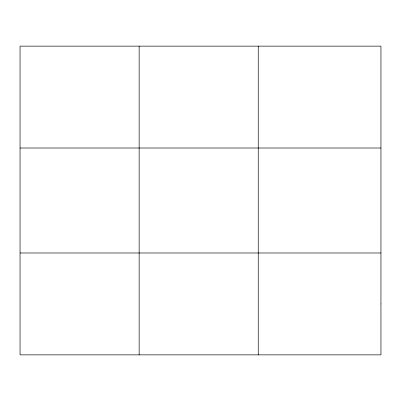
<?xml version="1.0" encoding="UTF-8"?>
<svg xmlns="http://www.w3.org/2000/svg" width="401" height="401" viewBox="0 0 401 401"><rect width="100%" height="100%" fill="white"/><g stroke="black" fill="none" stroke-linecap="round" stroke-linejoin="round"><path stroke-width="0.6" d="M139.147 46.135L139.147 354.865M258.244 46.135L258.244 354.865M20.05 148.014L380.95 148.014M20.05 252.986L380.95 252.986M380.95 303.928L380.95 354.865L20.05 354.865L20.05 46.135L380.95 46.135L380.95 303.928"/></g></svg>
